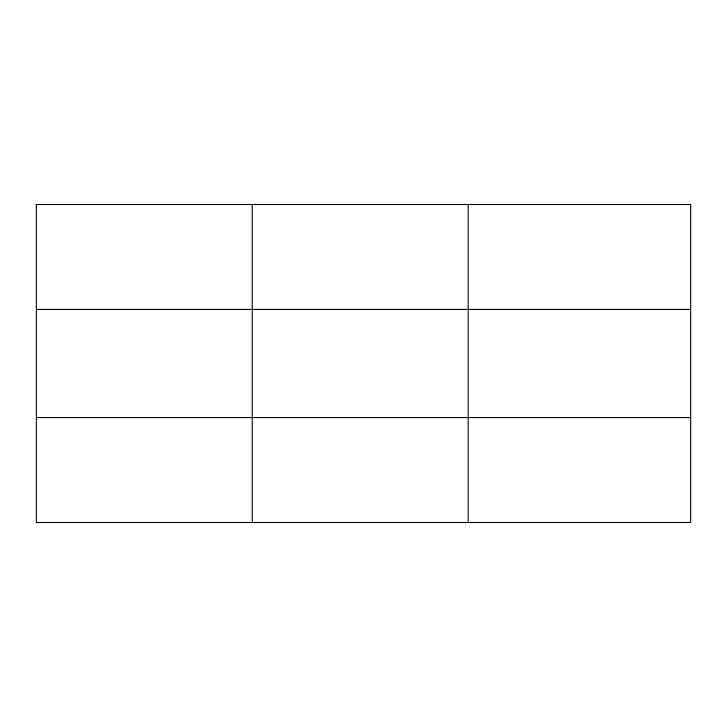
<?xml version="1.0" encoding="UTF-8"?>
<svg xmlns="http://www.w3.org/2000/svg" width="727" height="727" viewBox="0 0 727 727"><rect width="100%" height="100%" fill="white"/><g stroke="black" fill="none" stroke-linecap="round" stroke-linejoin="round"><path stroke-width="1.09" d="M252.269 204.496L252.269 522.504M468.188 204.496L468.188 522.504M36.35 309.438L690.65 309.438M36.35 417.562L690.65 417.562M690.65 204.496L690.65 522.504L36.35 522.504L36.35 204.496L690.65 204.496"/></g></svg>
